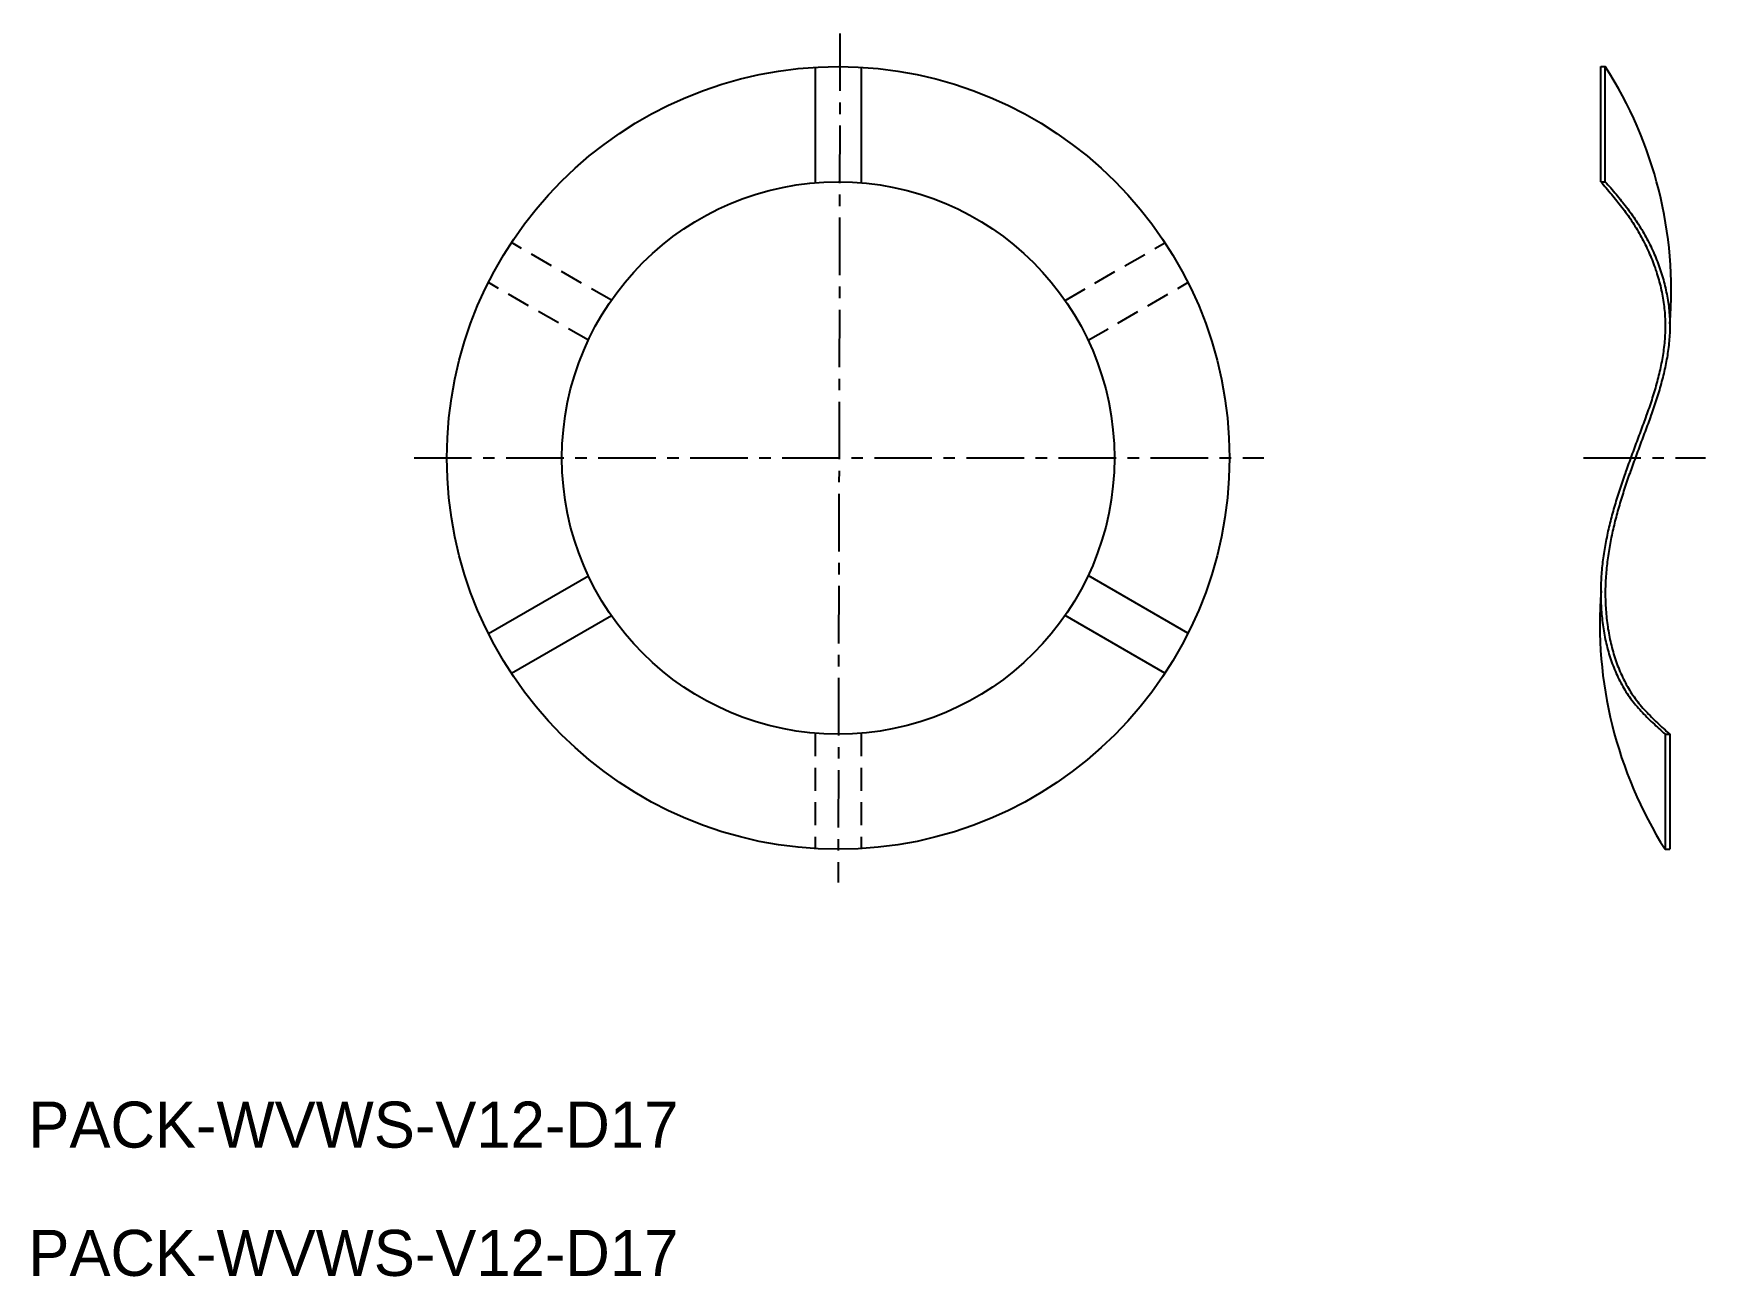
# Model space of a CAD drawing. Extents: x 73.8 to 110.1, y 15.7 to 42.7.
import ezdxf

# ---------------------------------------------------------------- set-up
doc = ezdxf.new("R2010")
doc.units = 0
doc.header["$MEASUREMENT"] = 0
doc.linetypes.add('CENTER', pattern=[2, 1.25, -0.25, 0.25, -0.25])
doc.linetypes.add('DASHED', pattern=[0.75, 0.5, -0.25])
doc.layers.get('0').update_dxf_attribs({"linetype": 'CONTINUOUS'})
doc.layers.add('CENTER', color=1, linetype='CENTER')

msp = doc.modelspace()

# ---------------------------------------------------------------- linework, layer by layer
at = {"color": 7, "linetype": 'Continuous'}
for p, q in [((90.767, 41.97), (90.767, 39.463)), ((91.767, 41.969), (91.767, 39.463)), ((107.828, 41.984), (107.928, 41.984)), ((107.828, 39.484), (107.828, 41.984)), ((107.928, 39.484), (107.928, 41.984)), ((107.828, 39.484), (107.928, 39.484)), ((83.666, 29.674), (85.837, 30.927)), ((98.86, 29.678), (96.693, 30.929)), ((84.167, 28.808), (86.337, 30.061)), ((98.363, 28.809), (96.193, 30.062)), ((109.228, 27.484), (109.228, 24.984)), ((109.228, 27.484), (109.328, 27.484)), ((109.328, 27.484), (109.328, 24.984)), ((109.228, 24.984), (109.328, 24.984))]:
    msp.add_line(p, q, dxfattribs=at)
at = {"color": 3, "linetype": 'DASHED'}
for p, q in [((86.337, 36.908), (84.167, 38.161)), ((96.193, 36.906), (98.363, 38.159)), ((85.837, 36.042), (83.666, 37.295)), ((96.693, 36.04), (98.863, 37.293)), ((90.767, 27.505), (90.767, 24.999)), ((91.767, 27.505), (91.767, 24.999))]:
    msp.add_line(p, q, dxfattribs=at)
at = {"color": 7}
for points in [[(107.828, 39.484, 0), (107.858, 39.45, 0), (107.887, 39.416, 0), (107.916, 39.382, 0), (107.946, 39.348, 0), (107.975, 39.314, 0), (108.004, 39.28, 0), (108.033, 39.245, 0), (108.062, 39.211, 0), (108.09, 39.176, 0), (108.119, 39.142, 0), (108.148, 39.107, 0), (108.176, 39.072, 0), (108.204, 39.037, 0), (108.232, 39.002, 0), (108.26, 38.967, 0), (108.287, 38.931, 0), (108.315, 38.895, 0), (108.342, 38.859, 0), (108.369, 38.823, 0), (108.395, 38.786, 0), (108.422, 38.749, 0), (108.447, 38.712, 0), (108.473, 38.675, 0), (108.498, 38.637, 0), (108.523, 38.599, 0), (108.548, 38.561, 0), (108.572, 38.522, 0), (108.596, 38.484, 0), (108.62, 38.444, 0), (108.643, 38.405, 0), (108.666, 38.365, 0), (108.688, 38.325, 0), (108.71, 38.285, 0), (108.732, 38.245, 0), (108.753, 38.204, 0), (108.774, 38.163, 0), (108.795, 38.122, 0), (108.815, 38.081, 0), (108.834, 38.039, 0), (108.854, 37.998, 0), (108.872, 37.956, 0), (108.891, 37.914, 0), (108.909, 37.871, 0), (108.926, 37.829, 0), (108.944, 37.786, 0), (108.96, 37.744, 0), (108.977, 37.701, 0), (108.992, 37.657, 0), (109.008, 37.614, 0), (109.022, 37.571, 0), (109.037, 37.527, 0), (109.051, 37.484, 0), (109.064, 37.44, 0), (109.077, 37.396, 0), (109.09, 37.352, 0), (109.102, 37.308, 0), (109.113, 37.264, 0), (109.124, 37.22, 0), (109.135, 37.176, 0), (109.145, 37.131, 0), (109.154, 37.087, 0), (109.163, 37.042, 0), (109.171, 36.998, 0), (109.179, 36.953, 0), (109.187, 36.909, 0), (109.193, 36.864, 0), (109.2, 36.82, 0), (109.205, 36.775, 0), (109.21, 36.73, 0), (109.215, 36.686, 0), (109.219, 36.641, 0), (109.222, 36.596, 0), (109.225, 36.552, 0), (109.227, 36.507, 0), (109.229, 36.463, 0), (109.23, 36.418, 0), (109.231, 36.374, 0), (109.231, 36.329, 0), (109.23, 36.285, 0), (109.229, 36.241, 0), (109.227, 36.196, 0), (109.225, 36.152, 0), (109.223, 36.108, 0), (109.219, 36.063, 0), (109.216, 36.019, 0), (109.211, 35.975, 0), (109.207, 35.931, 0), (109.202, 35.887, 0), (109.196, 35.843, 0), (109.19, 35.799, 0), (109.183, 35.755, 0), (109.177, 35.711, 0), (109.169, 35.667, 0), (109.161, 35.623, 0), (109.153, 35.579, 0), (109.145, 35.535, 0), (109.136, 35.491, 0), (109.127, 35.448, 0), (109.117, 35.404, 0), (109.107, 35.36, 0), (109.097, 35.316, 0), (109.086, 35.273, 0), (109.075, 35.229, 0), (109.064, 35.185, 0), (109.052, 35.142, 0), (109.04, 35.098, 0), (109.028, 35.054, 0), (109.016, 35.011, 0), (109.003, 34.967, 0), (108.99, 34.924, 0), (108.977, 34.88, 0), (108.963, 34.837, 0), (108.95, 34.793, 0), (108.936, 34.75, 0), (108.922, 34.706, 0), (108.907, 34.663, 0), (108.893, 34.62, 0), (108.878, 34.576, 0), (108.863, 34.533, 0), (108.848, 34.489, 0), (108.833, 34.446, 0), (108.818, 34.403, 0), (108.803, 34.359, 0), (108.787, 34.316, 0), (108.771, 34.273, 0), (108.756, 34.23, 0), (108.74, 34.186, 0), (108.724, 34.143, 0), (108.708, 34.1, 0), (108.692, 34.057, 0), (108.676, 34.013, 0), (108.66, 33.97, 0), (108.644, 33.927, 0), (108.627, 33.884, 0), (108.611, 33.841, 0), (108.595, 33.797, 0), (108.579, 33.754, 0), (108.563, 33.711, 0), (108.547, 33.668, 0), (108.531, 33.625, 0), (108.515, 33.582, 0), (108.499, 33.538, 0), (108.483, 33.495, 0), (108.467, 33.452, 0), (108.451, 33.409, 0), (108.435, 33.366, 0), (108.42, 33.323, 0), (108.404, 33.28, 0), (108.389, 33.237, 0), (108.374, 33.194, 0), (108.358, 33.15, 0), (108.343, 33.107, 0), (108.328, 33.064, 0), (108.313, 33.021, 0), (108.299, 32.978, 0), (108.284, 32.934, 0), (108.27, 32.891, 0), (108.256, 32.848, 0), (108.241, 32.805, 0), (108.227, 32.762, 0), (108.214, 32.718, 0), (108.2, 32.675, 0), (108.186, 32.632, 0), (108.173, 32.589, 0), (108.16, 32.545, 0), (108.147, 32.502, 0), (108.134, 32.458, 0), (108.122, 32.415, 0), (108.109, 32.372, 0), (108.097, 32.328, 0), (108.085, 32.285, 0), (108.073, 32.241, 0), (108.062, 32.197, 0), (108.05, 32.154, 0), (108.039, 32.11, 0), (108.028, 32.067, 0), (108.018, 32.023, 0), (108.007, 31.979, 0), (107.997, 31.936, 0), (107.987, 31.892, 0), (107.977, 31.848, 0), (107.968, 31.804, 0), (107.959, 31.76, 0), (107.95, 31.716, 0), (107.941, 31.672, 0), (107.933, 31.628, 0), (107.925, 31.584, 0), (107.917, 31.54, 0), (107.91, 31.495, 0), (107.903, 31.451, 0), (107.896, 31.407, 0), (107.889, 31.362, 0), (107.883, 31.318, 0), (107.877, 31.273, 0), (107.871, 31.229, 0), (107.866, 31.184, 0), (107.861, 31.14, 0), (107.856, 31.095, 0), (107.852, 31.05, 0), (107.848, 31.005, 0), (107.844, 30.96, 0), (107.841, 30.915, 0), (107.838, 30.87, 0), (107.836, 30.825, 0), (107.833, 30.78, 0), (107.832, 30.734, 0), (107.83, 30.689, 0), (107.829, 30.644, 0), (107.828, 30.598, 0), (107.828, 30.553, 0), (107.828, 30.507, 0), (107.829, 30.461, 0), (107.83, 30.415, 0), (107.831, 30.369, 0), (107.833, 30.323, 0), (107.835, 30.277, 0), (107.837, 30.232, 0), (107.84, 30.186, 0), (107.844, 30.139, 0), (107.848, 30.093, 0), (107.852, 30.047, 0), (107.857, 30.001, 0), (107.862, 29.955, 0), (107.868, 29.909, 0), (107.874, 29.863, 0), (107.88, 29.818, 0), (107.887, 29.772, 0), (107.895, 29.726, 0), (107.903, 29.681, 0), (107.911, 29.635, 0), (107.92, 29.59, 0), (107.929, 29.544, 0), (107.939, 29.499, 0), (107.949, 29.454, 0), (107.96, 29.41, 0), (107.971, 29.365, 0), (107.983, 29.32, 0), (107.996, 29.276, 0), (108.008, 29.232, 0), (108.022, 29.188, 0), (108.035, 29.145, 0), (108.05, 29.101, 0), (108.065, 29.058, 0), (108.08, 29.015, 0), (108.096, 28.972, 0), (108.113, 28.93, 0), (108.13, 28.888, 0), (108.147, 28.846, 0), (108.165, 28.804, 0), (108.184, 28.763, 0), (108.203, 28.722, 0), (108.223, 28.681, 0), (108.243, 28.641, 0), (108.264, 28.601, 0), (108.285, 28.562, 0), (108.307, 28.523, 0), (108.33, 28.484, 0), (108.353, 28.446, 0), (108.377, 28.408, 0), (108.401, 28.37, 0), (108.426, 28.333, 0), (108.452, 28.296, 0), (108.478, 28.26, 0), (108.505, 28.224, 0), (108.532, 28.189, 0), (108.56, 28.154, 0), (108.588, 28.12, 0), (108.617, 28.085, 0), (108.646, 28.052, 0), (108.676, 28.018, 0), (108.707, 27.985, 0), (108.737, 27.952, 0), (108.768, 27.92, 0), (108.8, 27.888, 0), (108.831, 27.856, 0), (108.863, 27.824, 0), (108.896, 27.792, 0), (108.928, 27.761, 0), (108.961, 27.73, 0), (108.994, 27.699, 0), (109.027, 27.668, 0), (109.06, 27.637, 0), (109.094, 27.606, 0), (109.127, 27.576, 0), (109.161, 27.545, 0), (109.195, 27.515, 0), (109.228, 27.484, 0)], [(107.928, 39.484, 0), (107.958, 39.45, 0), (107.987, 39.416, 0), (108.016, 39.382, 0), (108.046, 39.348, 0), (108.075, 39.314, 0), (108.104, 39.28, 0), (108.133, 39.245, 0), (108.162, 39.211, 0), (108.19, 39.176, 0), (108.219, 39.142, 0), (108.248, 39.107, 0), (108.276, 39.072, 0), (108.304, 39.037, 0), (108.332, 39.002, 0), (108.36, 38.967, 0), (108.387, 38.931, 0), (108.415, 38.895, 0), (108.442, 38.859, 0), (108.469, 38.823, 0), (108.495, 38.786, 0), (108.522, 38.749, 0), (108.547, 38.712, 0), (108.573, 38.675, 0), (108.598, 38.637, 0), (108.623, 38.599, 0), (108.648, 38.561, 0), (108.672, 38.522, 0), (108.696, 38.484, 0), (108.72, 38.444, 0), (108.743, 38.405, 0), (108.766, 38.365, 0), (108.788, 38.325, 0), (108.81, 38.285, 0), (108.832, 38.245, 0), (108.853, 38.204, 0), (108.874, 38.163, 0), (108.895, 38.122, 0), (108.915, 38.081, 0), (108.934, 38.039, 0), (108.954, 37.998, 0), (108.972, 37.956, 0), (108.991, 37.914, 0), (109.009, 37.871, 0), (109.026, 37.829, 0), (109.044, 37.786, 0), (109.06, 37.744, 0), (109.077, 37.701, 0), (109.092, 37.657, 0), (109.108, 37.614, 0), (109.122, 37.571, 0), (109.137, 37.527, 0), (109.151, 37.484, 0), (109.164, 37.44, 0), (109.177, 37.396, 0), (109.19, 37.352, 0), (109.202, 37.308, 0), (109.213, 37.264, 0), (109.224, 37.22, 0), (109.235, 37.176, 0), (109.245, 37.131, 0), (109.254, 37.087, 0), (109.263, 37.042, 0), (109.271, 36.998, 0), (109.279, 36.953, 0), (109.287, 36.909, 0), (109.293, 36.864, 0), (109.3, 36.82, 0), (109.305, 36.775, 0), (109.31, 36.73, 0), (109.315, 36.686, 0), (109.319, 36.641, 0), (109.322, 36.596, 0), (109.325, 36.552, 0), (109.327, 36.507, 0), (109.329, 36.463, 0), (109.33, 36.418, 0), (109.331, 36.374, 0), (109.331, 36.329, 0), (109.33, 36.285, 0), (109.329, 36.241, 0), (109.327, 36.196, 0), (109.325, 36.152, 0), (109.323, 36.108, 0), (109.319, 36.063, 0), (109.316, 36.019, 0), (109.311, 35.975, 0), (109.307, 35.931, 0), (109.302, 35.887, 0), (109.296, 35.843, 0), (109.29, 35.799, 0), (109.283, 35.755, 0), (109.277, 35.711, 0), (109.269, 35.667, 0), (109.261, 35.623, 0), (109.253, 35.579, 0), (109.245, 35.535, 0), (109.236, 35.491, 0), (109.227, 35.448, 0), (109.217, 35.404, 0), (109.207, 35.36, 0), (109.197, 35.316, 0), (109.186, 35.273, 0), (109.175, 35.229, 0), (109.164, 35.185, 0), (109.152, 35.142, 0), (109.14, 35.098, 0), (109.128, 35.054, 0), (109.116, 35.011, 0), (109.103, 34.967, 0), (109.09, 34.924, 0), (109.077, 34.88, 0), (109.063, 34.837, 0), (109.05, 34.793, 0), (109.036, 34.75, 0), (109.022, 34.706, 0), (109.007, 34.663, 0), (108.993, 34.62, 0), (108.978, 34.576, 0), (108.963, 34.533, 0), (108.948, 34.489, 0), (108.933, 34.446, 0), (108.918, 34.403, 0), (108.903, 34.359, 0), (108.887, 34.316, 0), (108.871, 34.273, 0), (108.856, 34.23, 0), (108.84, 34.186, 0), (108.824, 34.143, 0), (108.808, 34.1, 0), (108.792, 34.057, 0), (108.776, 34.013, 0), (108.76, 33.97, 0), (108.744, 33.927, 0), (108.727, 33.884, 0), (108.711, 33.841, 0), (108.695, 33.797, 0), (108.679, 33.754, 0), (108.663, 33.711, 0), (108.647, 33.668, 0), (108.631, 33.625, 0), (108.615, 33.582, 0), (108.599, 33.538, 0), (108.583, 33.495, 0), (108.567, 33.452, 0), (108.551, 33.409, 0), (108.535, 33.366, 0), (108.52, 33.323, 0), (108.504, 33.28, 0), (108.489, 33.237, 0), (108.474, 33.194, 0), (108.458, 33.15, 0), (108.443, 33.107, 0), (108.428, 33.064, 0), (108.413, 33.021, 0), (108.399, 32.978, 0), (108.384, 32.934, 0), (108.37, 32.891, 0), (108.356, 32.848, 0), (108.341, 32.805, 0), (108.327, 32.762, 0), (108.314, 32.718, 0), (108.3, 32.675, 0), (108.286, 32.632, 0), (108.273, 32.589, 0), (108.26, 32.545, 0), (108.247, 32.502, 0), (108.234, 32.458, 0), (108.222, 32.415, 0), (108.209, 32.372, 0), (108.197, 32.328, 0), (108.185, 32.285, 0), (108.173, 32.241, 0), (108.162, 32.197, 0), (108.15, 32.154, 0), (108.139, 32.11, 0), (108.128, 32.067, 0), (108.118, 32.023, 0), (108.107, 31.979, 0), (108.097, 31.936, 0), (108.087, 31.892, 0), (108.077, 31.848, 0), (108.068, 31.804, 0), (108.059, 31.76, 0), (108.05, 31.716, 0), (108.041, 31.672, 0), (108.033, 31.628, 0), (108.025, 31.584, 0), (108.017, 31.54, 0), (108.01, 31.495, 0), (108.003, 31.451, 0), (107.996, 31.407, 0), (107.989, 31.362, 0), (107.983, 31.318, 0), (107.977, 31.273, 0), (107.971, 31.229, 0), (107.966, 31.184, 0), (107.961, 31.14, 0), (107.956, 31.095, 0), (107.952, 31.05, 0), (107.948, 31.005, 0), (107.944, 30.96, 0), (107.941, 30.915, 0), (107.938, 30.87, 0), (107.936, 30.825, 0), (107.933, 30.78, 0), (107.932, 30.734, 0), (107.93, 30.689, 0), (107.929, 30.644, 0), (107.928, 30.598, 0), (107.928, 30.553, 0), (107.928, 30.507, 0), (107.929, 30.461, 0), (107.93, 30.415, 0), (107.931, 30.369, 0), (107.933, 30.323, 0), (107.935, 30.277, 0), (107.937, 30.232, 0), (107.94, 30.186, 0), (107.944, 30.139, 0), (107.948, 30.093, 0), (107.952, 30.047, 0), (107.957, 30.001, 0), (107.962, 29.955, 0), (107.968, 29.909, 0), (107.974, 29.863, 0), (107.98, 29.818, 0), (107.987, 29.772, 0), (107.995, 29.726, 0), (108.003, 29.681, 0), (108.011, 29.635, 0), (108.02, 29.59, 0), (108.029, 29.544, 0), (108.039, 29.499, 0), (108.049, 29.454, 0), (108.06, 29.41, 0), (108.071, 29.365, 0), (108.083, 29.32, 0), (108.096, 29.276, 0), (108.108, 29.232, 0), (108.122, 29.188, 0), (108.135, 29.145, 0), (108.15, 29.101, 0), (108.165, 29.058, 0), (108.18, 29.015, 0), (108.196, 28.972, 0), (108.213, 28.93, 0), (108.23, 28.888, 0), (108.247, 28.846, 0), (108.265, 28.804, 0), (108.284, 28.763, 0), (108.303, 28.722, 0), (108.323, 28.681, 0), (108.343, 28.641, 0), (108.364, 28.601, 0), (108.385, 28.562, 0), (108.407, 28.523, 0), (108.43, 28.484, 0), (108.453, 28.446, 0), (108.477, 28.408, 0), (108.501, 28.37, 0), (108.526, 28.333, 0), (108.552, 28.296, 0), (108.578, 28.26, 0), (108.605, 28.224, 0), (108.632, 28.189, 0), (108.66, 28.154, 0), (108.688, 28.12, 0), (108.717, 28.085, 0), (108.746, 28.052, 0), (108.776, 28.018, 0), (108.807, 27.985, 0), (108.837, 27.952, 0), (108.868, 27.92, 0), (108.9, 27.888, 0), (108.931, 27.856, 0), (108.963, 27.824, 0), (108.996, 27.792, 0), (109.028, 27.761, 0), (109.061, 27.73, 0), (109.094, 27.699, 0), (109.127, 27.668, 0), (109.16, 27.637, 0), (109.194, 27.606, 0), (109.227, 27.576, 0), (109.261, 27.545, 0), (109.295, 27.515, 0), (109.328, 27.484, 0)]]:
    msp.add_polyline3d(points, dxfattribs=at)
at = {"color": 7, "linetype": 'Continuous'}
for radius in [8.5, 6]:
    msp.add_circle((91.264, 33.484), radius, dxfattribs=at)
for centre, radius, start, end in [((100.388, 37.122), 8.972, 355.3577, 32.8117), ((116.971, 29.885), 9.163, 175.5539, 212.3315)]:
    msp.add_arc(centre, radius, start, end, dxfattribs=at)
at = {"layer": 'CENTER', "color": 1, "linetype": 'CENTER'}
for p, q in [((91.302, 42.705), (91.264, 24.263)), ((82.051, 33.484), (100.514, 33.484)), ((107.453, 33.484), (110.106, 33.484))]:
    msp.add_line(p, q, dxfattribs=at)

# ---------------------------------------------------------------- texts
at = {"color": 7, "linetype": 'Continuous'}
for p in [(73.673, 18.504), (73.673, 15.718)]:
    msp.add_text('PACK-WVWS-V12-D17', height=1, dxfattribs=at).set_placement(p)

doc.saveas('drawing.dxf')
